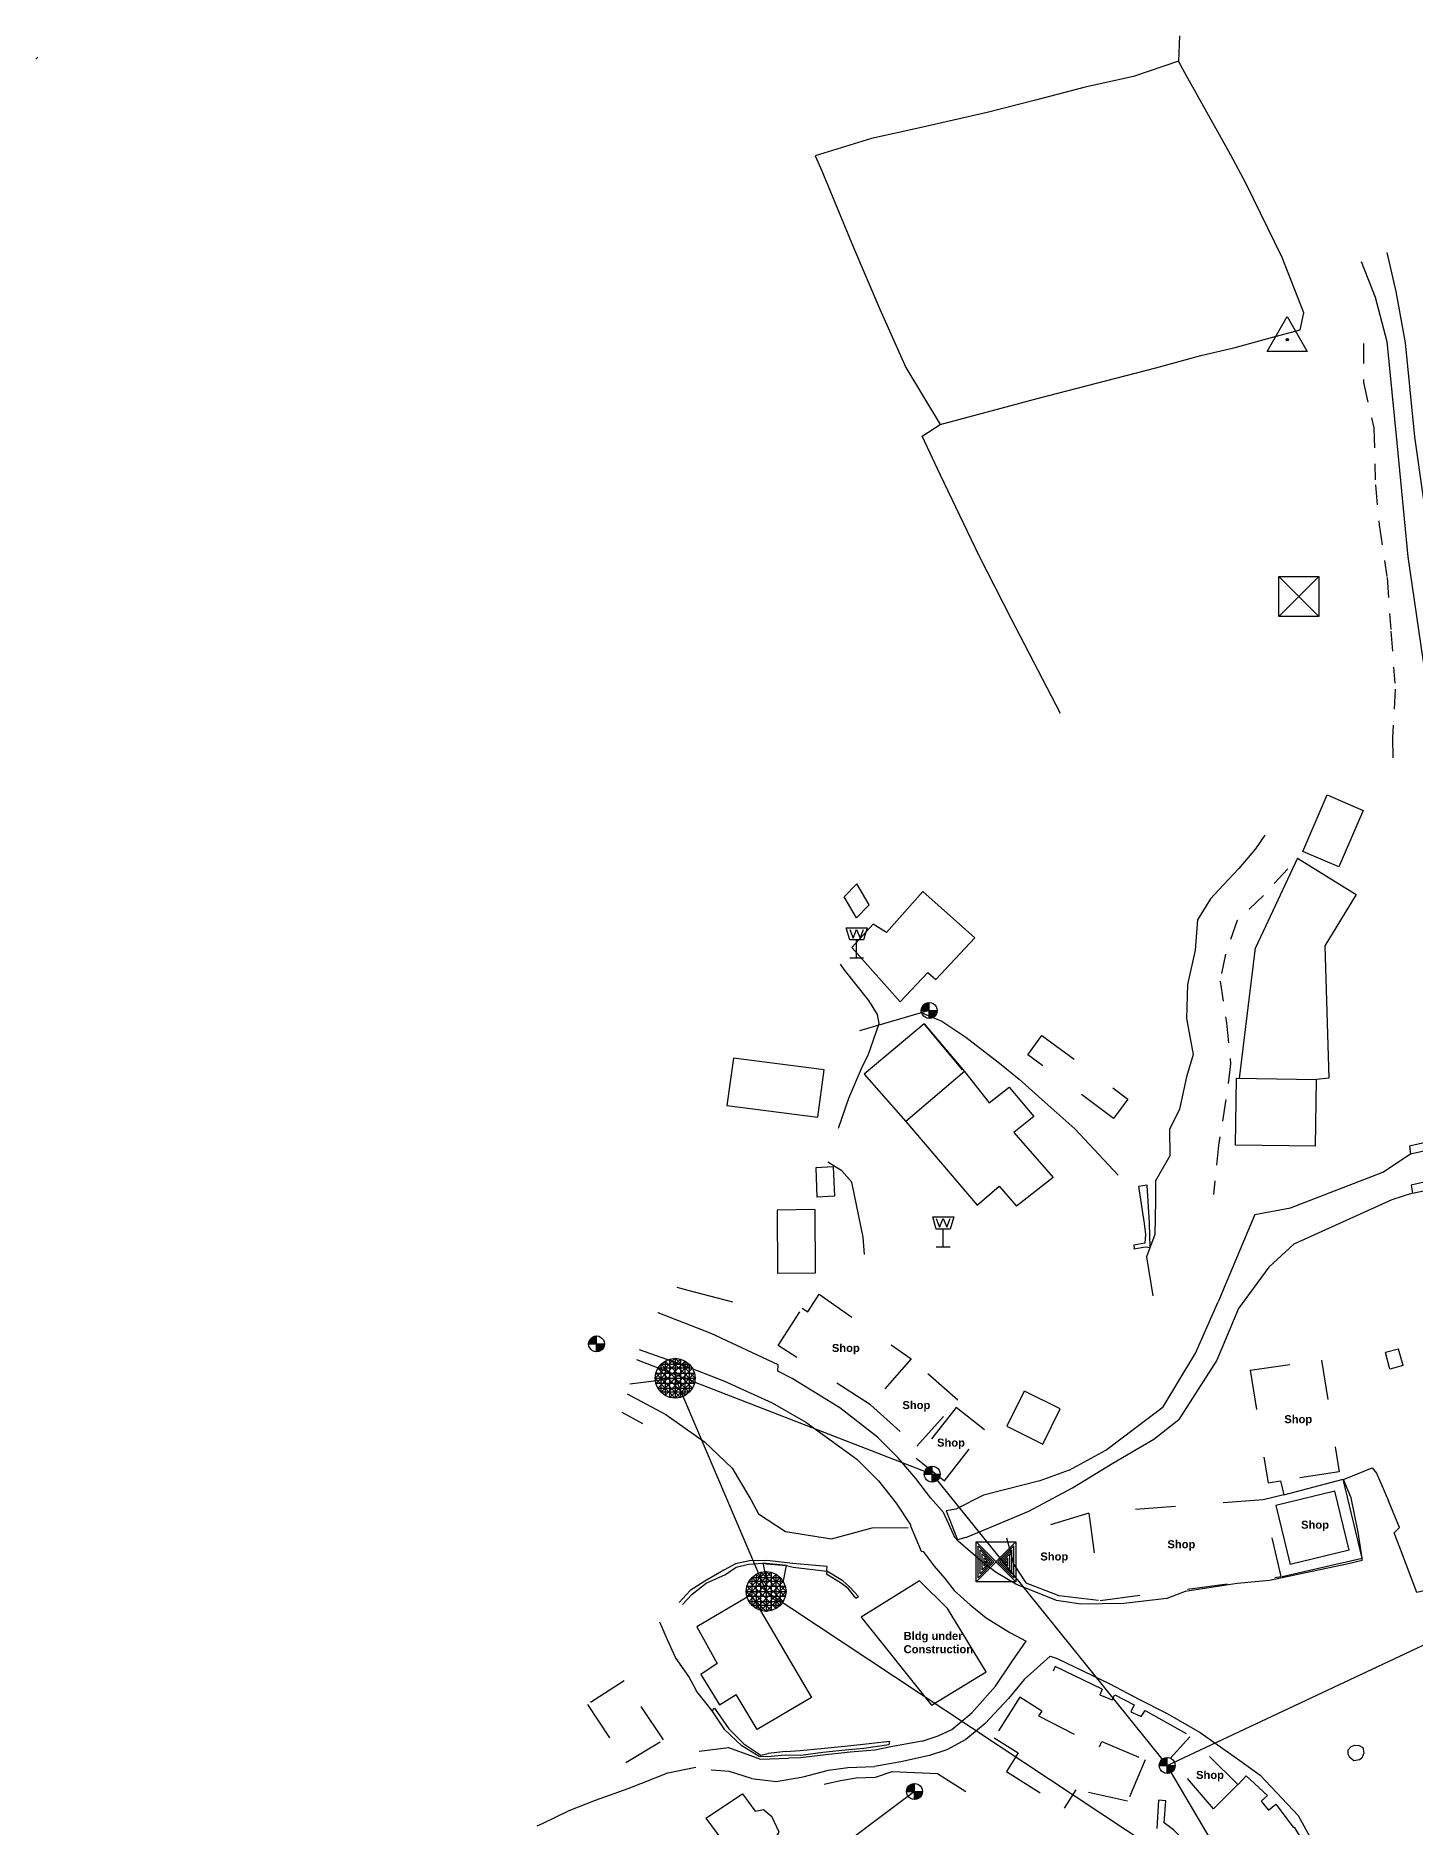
# Model space of a CAD drawing. Extents: x 324241 to 324894, y 3048252 to 3048939.
# Drawn here: x 324283.3 to 324455.8, y 3048715.4 to 3048939.3 of the extents above; entities that cross this region are included whole.
import ezdxf

# ---------------------------------------------------------------- set-up
doc = ezdxf.new("R2010")
doc.units = 0
doc.header["$MEASUREMENT"] = 0
for name, pattern in [('06', [16, 5, -6, 5]), ('89', [0]), ('93', [0]), ('COUNTY_BOUNDARY_1', [15, 2.5, -2, 2, -2, 2, -2, 2.5]), ('FENCE_ON_BOUNDARY_3', [0]), ('GEOGRAPHICAL', [12.5, 4.5, -3.5, 4.5])]:
    doc.linetypes.add(name, pattern=pattern)
for name, color, linetype in [('BENCH_MARK', 255, 'Continuous'), ('BOUNDARY', 255, 'Continuous'), ('BUILDING', 255, 'Continuous'), ('Drainage', 255, 'Continuous'), ('ELECTRIC', 255, 'Continuous'), ('ELECTRIC_POLE', 255, 'Continuous'), ('RELIEF', 255, 'Continuous'), ('ROADFURN', 255, 'Continuous'), ('SEWERAGE', 255, 'Continuous'), ('SURVEY_STATION', 255, 'Continuous'), ('TELECOM', 255, 'Continuous'), ('WATER_TAP', 255, 'Continuous')]:
    doc.layers.add(name, color=color, linetype=linetype)
doc.layers.add('ROAD', color=6, linetype='Continuous', lineweight=30)

# ---------------------------------------------------------------- blocks, each defined once
blk = doc.blocks.new('048')
at = {"color": 0, "linetype": 'Continuous'}
for p, q in [((0, 0.5), (-0.5, 0)), ((-0.5, 0), (-0.48, 0.13)), ((-0.48, -0.13), (-0.5, 0)), ((-0.5, 0), (0.5, 0)), ((-0.48, 0.13), (-0.43, 0.25)), ((0, 0.13), (-0.48, 0.13)), ((-0.43, 0.25), (-0.35, 0.35)), ((-0.43, 0), (-0.43, 0.25)), ((-0.43, 0.25), (0, 0.25)), ((-0.35, 0.35), (-0.25, 0.43)), ((0, 0.35), (-0.35, 0)), ((-0.35, 0), (-0.35, 0.35)), ((-0.35, 0.35), (0, 0.35)), ((-0.25, 0.43), (-0.13, 0.48)), ((-0.25, 0), (-0.25, 0.43)), ((-0.25, 0.43), (0, 0.43)), ((0, 0.25), (-0.25, 0)), ((-0.13, 0.48), (0, 0.5)), ((-0.13, 0.48), (-0.13, 0)), ((-0.13, 0), (0, 0.13)), ((0, 0.5), (0.13, 0.48)), ((0, -0.5), (0, 0.5)), ((0.13, 0), (0, -0.13)), ((0, -0.25), (0.25, 0)), ((0.35, 0), (0, -0.35)), ((0, -0.5), (0.5, 0)), ((0.13, 0.48), (0.25, 0.43)), ((0.13, -0.48), (0.13, 0)), ((0.25, 0.43), (0.35, 0.35)), ((0.25, 0), (0.25, -0.43)), ((0.35, 0.35), (0.43, 0.25)), ((0.35, -0.35), (0.35, 0)), ((0.43, 0.25), (0.48, 0.13)), ((0.43, 0), (0.43, -0.25)), ((0.48, 0.13), (0.5, 0)), ((0.5, 0), (0.48, -0.13)), ((-0.43, -0.25), (-0.48, -0.13)), ((-0.35, -0.35), (-0.43, -0.25)), ((-0.25, -0.43), (-0.35, -0.35)), ((-0.13, -0.48), (-0.25, -0.43)), ((0, -0.5), (-0.13, -0.48)), ((0, -0.13), (0.48, -0.13)), ((0.43, -0.25), (0, -0.25)), ((0, -0.35), (0.35, -0.35)), ((0.25, -0.43), (0, -0.43)), ((0.13, -0.48), (0, -0.5)), ((0.25, -0.43), (0.13, -0.48)), ((0.35, -0.35), (0.25, -0.43)), ((0.43, -0.25), (0.35, -0.35)), ((0.48, -0.13), (0.43, -0.25))]:
    blk.add_line(p, q, dxfattribs=at)
blk = doc.blocks.new('S014')
at = {"color": 0, "linetype": 'Continuous'}
for p, q in [((-0.5, -0.5), (-0.5, 0.5)), ((-0.5, 0.5), (0.5, 0.5)), ((-0.5, -0.5), (0.5, 0.5)), ((0.5, -0.5), (-0.5, 0.5)), ((0.5, 0.5), (0.5, -0.5)), ((-0.45, -0.4), (-0.45, 0.4)), ((-0.45, 0.4), (-0.05, 0)), ((-0.05, 0), (-0.45, -0.4)), ((-0.4, -0.3), (-0.4, 0.3)), ((-0.4, 0.3), (-0.1, 0)), ((-0.1, 0), (-0.4, -0.3)), ((-0.35, -0.2), (-0.35, 0.2)), ((-0.35, 0.2), (-0.15, 0)), ((-0.15, 0), (-0.35, -0.2)), ((-0.3, -0.1), (-0.3, 0.1)), ((-0.3, 0.1), (-0.2, 0)), ((-0.2, 0), (-0.3, -0.1)), ((-0.26, -0.02), (-0.26, 0.02)), ((-0.26, 0.02), (-0.24, 0)), ((-0.24, 0), (-0.26, -0.02)), ((0.45, 0.4), (0.05, 0)), ((0.05, 0), (0.45, -0.4)), ((0.4, 0.3), (0.1, 0)), ((0.1, 0), (0.4, -0.3)), ((0.35, 0.2), (0.15, 0)), ((0.15, 0), (0.35, -0.2)), ((0.3, 0.1), (0.2, 0)), ((0.2, 0), (0.3, -0.1)), ((0.26, 0.02), (0.24, 0)), ((0.24, 0), (0.26, -0.02)), ((0.26, -0.02), (0.26, 0.02)), ((0.3, -0.1), (0.3, 0.1)), ((0.35, -0.2), (0.35, 0.2)), ((0.4, -0.3), (0.4, 0.3)), ((0.45, -0.4), (0.45, 0.4)), ((0.5, -0.5), (-0.5, -0.5))]:
    blk.add_line(p, q, dxfattribs=at)
blk = doc.blocks.new('S038')
at = {"color": 0, "linetype": 'Continuous'}
for p, q in [((-0.5, 0), (0, 0.5)), ((-0.48, -0.13), (0.13, 0.48)), ((-0.25, 0.43), (-0.13, 0.48)), ((-0.13, 0.48), (0, 0.5)), ((-0.13, -0.48), (-0.13, 0.48)), ((-0.13, 0.48), (0.48, -0.13)), ((0, 0.5), (0.13, 0.48)), ((0.5, 0), (0, 0.5)), ((0, 0.5), (0, -0.5)), ((0.13, 0.48), (0.25, 0.43)), ((0.13, 0.48), (0.13, -0.48)), ((-0.5, 0), (-0.48, 0.13)), ((-0.48, -0.13), (-0.5, 0)), ((0, -0.5), (-0.5, 0)), ((-0.5, 0), (0.5, 0)), ((-0.48, 0.13), (-0.43, 0.25)), ((0.13, -0.48), (-0.48, 0.13)), ((-0.48, 0.13), (0.48, 0.13)), ((0.25, 0.43), (-0.43, -0.25)), ((-0.43, 0.25), (-0.35, 0.35)), ((0.43, 0.25), (-0.43, 0.25)), ((-0.43, 0.25), (0.25, -0.43)), ((-0.35, 0.35), (-0.25, 0.43)), ((-0.35, -0.35), (0.35, 0.35)), ((0.35, -0.35), (-0.35, 0.35)), ((-0.35, 0.35), (0.35, 0.35)), ((-0.35, -0.35), (-0.35, 0.35)), ((0.43, -0.25), (-0.25, 0.43)), ((-0.25, 0.43), (-0.25, -0.43)), ((-0.25, -0.43), (0.43, 0.25)), ((0.48, 0.13), (-0.13, -0.48)), ((0, -0.5), (0.5, 0)), ((0.25, 0.43), (0.35, 0.35)), ((0.25, -0.43), (0.25, 0.43)), ((0.35, 0.35), (0.43, 0.25)), ((0.35, 0.35), (0.35, -0.35)), ((0.43, 0.25), (0.48, 0.13)), ((0.48, 0.13), (0.5, 0)), ((0.5, 0), (0.48, -0.13)), ((-0.43, -0.25), (-0.48, -0.13)), ((0.48, -0.13), (-0.48, -0.13)), ((-0.35, -0.35), (-0.43, -0.25)), ((-0.43, -0.25), (0.43, -0.25)), ((-0.25, -0.43), (-0.35, -0.35)), ((0.35, -0.35), (-0.35, -0.35)), ((-0.13, -0.48), (-0.25, -0.43)), ((0.25, -0.43), (0.13, -0.48)), ((0.35, -0.35), (0.25, -0.43)), ((0.43, -0.25), (0.35, -0.35)), ((0.48, -0.13), (0.43, -0.25)), ((0, -0.5), (-0.13, -0.48)), ((0.13, -0.48), (0, -0.5))]:
    blk.add_line(p, q, dxfattribs=at)
blk = doc.blocks.new('035')
at = {"color": 0, "linetype": 'Continuous'}
for p, q in [((-0.5, -0.29), (0, 0.58)), ((0, 0.58), (0.5, -0.29)), ((-0.03, 0), (-0.02, 0.02)), ((-0.02, -0.02), (-0.03, 0)), ((-0.03, 0), (0.03, 0)), ((-0.02, 0.02), (0, 0.03)), ((0.02, 0.02), (-0.02, -0.02)), ((-0.02, 0.02), (0.02, -0.02)), ((0, 0.03), (0.02, 0.02)), ((0, -0.03), (0, 0.03)), ((0.02, 0.02), (0.03, 0)), ((0.03, 0), (0.02, -0.02)), ((0.5, -0.29), (-0.5, -0.29)), ((0, -0.03), (-0.02, -0.02)), ((0.02, -0.02), (0, -0.03))]:
    blk.add_line(p, q, dxfattribs=at)
blk = doc.blocks.new('116')
at = {"color": 0, "linetype": 'Continuous'}
for p, q in [((-0.23, 0.59), (-0.35, 1)), ((-0.35, 1), (0.35, 1)), ((-0.23, 0.94), (-0.12, 0.65)), ((-0.12, 0.65), (0, 0.94)), ((0, 0.94), (0.12, 0.65)), ((0.12, 0.65), (0.23, 0.94)), ((0.35, 1), (0.23, 0.59)), ((0, 0.59), (-0.23, 0.59)), ((-0.23, 0), (0.23, 0)), ((0, 0), (0, 0.59)), ((0.23, 0.59), (0, 0.59))]:
    blk.add_line(p, q, dxfattribs=at)
blk = doc.blocks.new('S004')
at = {"color": 0, "linetype": 'Continuous'}
for p, q in [((-0.5, -0.5), (-0.5, 0.5)), ((-0.5, 0.5), (0.5, 0.5)), ((-0.5, -0.5), (0.5, 0.5)), ((0.5, -0.5), (-0.5, 0.5)), ((0.5, 0.5), (0.5, -0.5)), ((0.5, -0.5), (-0.5, -0.5))]:
    blk.add_line(p, q, dxfattribs=at)

msp = doc.modelspace()

# ---------------------------------------------------------------- linework, layer by layer
at = {"layer": 'BOUNDARY', "color": 3, "linetype": '93'}
for p, q in [((324426.31, 3048939.28, 2575.84), (324426.2, 3048936.11, 2576.56)), ((324283.59, 3048936.61, 2580.96), (324283.34, 3048936.35, 2581.08)), ((324437.19, 3048901.4, 2576.54), (324441.39, 3048902.56, 2576.71)), ((324394.17, 3048889.24, 2576.65), (324396.42, 3048890.73, 2576.42))]:
    msp.add_line(p, q, dxfattribs=at)
at = {"layer": 'BOUNDARY', "color": 3, "linetype": 'Continuous'}
for p, q in [((324439.35, 3048756.94, 2570.59), (324446.79, 3048758.91, 2570.87)), ((324449.14, 3048749.04, 2570.74), (324446.79, 3048758.91, 2570.87)), ((324439.17, 3048746.73, 2570.79), (324449.14, 3048749.04, 2570.74)), ((324377.09, 3048724.88, 2578.13), (324374.88, 3048724.62, 2578.59))]:
    msp.add_line(p, q, dxfattribs=at)
at = {"layer": 'BOUNDARY', "color": 3, "linetype": '93'}
for points in [[(324441.39, 3048902.56, 2576.71), (324441.88, 3048904.67, 2576.61), (324439.16, 3048911.58, 2576.55), (324434.65, 3048920.79, 2576.57), (324432.71, 3048924.43, 2576.37), (324426.97, 3048934.64, 2576.41), (324426.2, 3048936.11, 2576.56), (324420.56, 3048934.2, 2576.84), (324414.52, 3048932.86, 2576.84), (324408.3, 3048931.22, 2576.85), (324402.28, 3048929.69, 2576.91), (324393.86, 3048927.8, 2576.93), (324387.81, 3048926.44, 2577.05), (324380.78, 3048924.3, 2577.21), (324381.6, 3048922.4, 2576.97), (324385.58, 3048912.81, 2576.92), (324388.85, 3048905.14, 2576.88), (324392.12, 3048897.83, 2576.75), (324396.42, 3048890.73, 2576.42), (324408.68, 3048894.02, 2576.7), (324423.35, 3048897.78, 2576.48), (324429, 3048899.32, 2576.47), (324433.26, 3048900.35, 2576.5), (324437.19, 3048901.4, 2576.54)], [(324411.43, 3048854.59, 2575.96), (324405.33, 3048866.4, 2576.19), (324401.29, 3048874.29, 2576.4), (324396.45, 3048884.36, 2576.48), (324394.17, 3048889.24, 2576.65)], [(324383.7, 3048802.79, 2578.01), (324385, 3048806.51, 2577.78), (324386.68, 3048810.52, 2577.77), (324387.39, 3048811.9, 2577.59), (324388.78, 3048815.86, 2577.66), (324388.57, 3048816.99, 2577.7), (324387.47, 3048818.74, 2577.78), (324384.4, 3048822.59, 2577.79), (324383.95, 3048823.29, 2577.82)], [(324386.93, 3048787, 2575.23), (324386.78, 3048789.17, 2575.83), (324385.37, 3048796.04, 2577.03), (324384.09, 3048797.43, 2577.22), (324382.35, 3048798.51, 2577.78)], [(324363.49, 3048782.92, 2575.63), (324364.84, 3048782.54, 2575.59), (324370.42, 3048781.06, 2575.53)]]:
    msp.add_polyline3d(points, dxfattribs=at)
at = {"layer": 'BOUNDARY', "color": 3, "linetype": 'Continuous'}
for points in [[(324465.83, 3048802.04, 2567.07), (324465.73, 3048802.98, 2567.22), (324460.72, 3048801.82, 2567.13), (324455.07, 3048800.52, 2567.37), (324455.18, 3048799.57, 2567.42), (324461, 3048800.88, 2567.06), (324465.83, 3048802.04, 2567.07)], [(324466.18, 3048797.29, 2567.09), (324466.17, 3048798.03, 2567.12), (324461.95, 3048797.21, 2567.24), (324455.3, 3048795.66, 2567.16), (324455.45, 3048794.66, 2567.38), (324461.73, 3048795.98, 2567.15), (324466.18, 3048797.29, 2567.09)], [(324422.27, 3048795.64, 2575.74), (324421.18, 3048795.47, 2576.7), (324421.92, 3048790.88, 2577.8), (324422.09, 3048789.49, 2577.82), (324422, 3048788.4, 2577.75), (324420.62, 3048788.17, 2577.76), (324420.64, 3048787.75, 2577.76), (324420.63, 3048787.7, 2576.92), (324422.08, 3048787.94, 2577.78), (324422.64, 3048787.88, 2575.91), (324422.55, 3048790.91, 2575.48), (324422.27, 3048795.64, 2575.74)], [(324374.74, 3048748.73, 2575.79), (324372.55, 3048748.7, 2575.8), (324370.83, 3048748.34, 2575.95), (324369.37, 3048747.53, 2576), (324366.99, 3048746.18, 2576.17), (324365.13, 3048745, 2576.25), (324363.76, 3048743.48, 2576.41)], [(324364.19, 3048743.26, 2576.43), (324365.41, 3048744.55, 2576.25), (324367.16, 3048745.91, 2576.11), (324369.57, 3048747.02, 2575.97), (324370.91, 3048747.93, 2575.95), (324372.43, 3048748.28, 2575.89), (324374.25, 3048748.41, 2575.8)], [(324374.25, 3048748.41, 2575.8), (324374.71, 3048748.35, 2575.8), (324377.2, 3048748.14, 2575.78), (324378.04, 3048747.93, 2575.76), (324382.24, 3048747.43, 2575.64)], [(324382.24, 3048747.5, 2575.86), (324382.29, 3048748, 2575.88), (324377.98, 3048748.36, 2575.8), (324374.74, 3048748.73, 2575.79)], [(324385.86, 3048744.03, 2575.57), (324386.19, 3048744.26, 2575.57), (324385.06, 3048745.45, 2575.62), (324384.24, 3048746.2, 2575.63), (324382.24, 3048747.43, 2575.64), (324382.17, 3048747.04, 2575.64)], [(324385.86, 3048744.03, 2575.57), (324384.88, 3048745.23, 2575.62), (324384.06, 3048745.89, 2575.64), (324382.17, 3048747.04, 2575.64)], [(324367.89, 3048729.96, 2579.81), (324365.97, 3048732.37, 2579.76), (324365, 3048734.26, 2579.65), (324363.32, 3048736.63, 2579.75), (324362.31, 3048738.84, 2579.33), (324361.35, 3048741.03, 2578.89)], [(324416.66, 3048732.65, 2572.01), (324410.77, 3048735.51, 2571.86), (324410.53, 3048734.94, 2571.83)], [(324416.66, 3048732.65, 2572.01), (324416.38, 3048731.98, 2571.93), (324417.9, 3048731.32, 2571.9), (324418.23, 3048731.98, 2571.97), (324420.64, 3048730.73, 2571.96), (324420.23, 3048729.84, 2571.96), (324421.53, 3048729.24, 2571.93), (324422.04, 3048730.02, 2571.99), (324427.14, 3048727.14, 2571.98)], [(324377.02, 3048724.41, 2578.12), (324374.83, 3048724.22, 2578.55), (324373.79, 3048724.24, 2578.75), (324371.6, 3048725.57, 2579.04), (324369.49, 3048727.59, 2579.62), (324367.89, 3048729.96, 2579.81), (324368.18, 3048730.31, 2579.83), (324369.96, 3048727.7, 2579.59), (324371.87, 3048725.82, 2579.1), (324373.98, 3048724.43, 2578.75), (324374.88, 3048724.62, 2578.59)], [(324389.99, 3048725.73, 2575.71), (324386.85, 3048725.26, 2576.49), (324384.54, 3048725.05, 2576.87), (324381.72, 3048724.76, 2577.17), (324378.97, 3048724.37, 2577.64), (324377.02, 3048724.41, 2578.12)], [(324377.09, 3048724.88, 2578.13), (324378.9, 3048725.01, 2577.63), (324381.54, 3048725.27, 2577.27), (324384.45, 3048725.56, 2576.9), (324386.77, 3048725.79, 2576.51), (324390.05, 3048726.17, 2575.89), (324389.99, 3048725.73, 2575.71)], [(324433.66, 3048720.77, 2571.07), (324434.65, 3048721.86, 2571.01), (324437.32, 3048719.37, 2570.98), (324436.54, 3048718.66, 2571.02), (324437.46, 3048717.57, 2571.04), (324438.38, 3048718.31, 2570.99), (324440.53, 3048715.44, 2570.85), (324440.65, 3048715.44, 2570.1), (324442.49, 3048712.4, 2569.97), (324444.02, 3048709.33, 2569.98), (324444.58, 3048708.04, 2569.95)]]:
    msp.add_polyline3d(points, dxfattribs=at)
at = {"layer": 'BUILDING', "color": 3, "linetype": 'FENCE_ON_BOUNDARY_3'}
for p, q in [((324449.28, 3048842.49, 2570.45), (324446.24, 3048835.43, 2569.58)), ((324441.06, 3048836.52, 2569.65), (324435.83, 3048825.32, 2570.45)), ((324441.06, 3048836.52, 2569.65), (324448.42, 3048831.98, 2569.65)), ((324448.42, 3048831.98, 2569.65), (324444.48, 3048825.58, 2570.45)), ((324444.48, 3048825.58, 2570.45), (324444.98, 3048809.02, 2569.99)), ((324433.83, 3048809, 2569.94), (324435.83, 3048825.32, 2570.45)), ((324444.98, 3048809.02, 2569.99), (324443.43, 3048808.85, 2569.94))]:
    msp.add_line(p, q, dxfattribs=at)
at = {"layer": 'BUILDING', "color": 12, "linetype": 'Continuous'}
for p, q in [((324385.35, 3048825.36, 2577.81), (324391.4, 3048818.55, 2577.41)), ((324391.4, 3048818.55, 2577.41), (324394.87, 3048822.23, 2575.85)), ((324394.39, 3048815.8, 2578.51), (324386.9, 3048809.54, 2577.66)), ((324394.39, 3048815.8, 2578.51), (324386.9, 3048809.54, 2577.66)), ((324394.39, 3048815.8, 2578.51), (324399.46, 3048809.84, 2578.38)), ((324399.46, 3048809.84, 2578.38), (324402.53, 3048805.94, 2578.01)), ((324386.9, 3048809.54, 2577.66), (324392.12, 3048803.59, 2577.94)), ((324443.33, 3048800.53, 2570.42), (324443.43, 3048808.85, 2569.94)), ((324408.12, 3048804.23, 2577.66), (324405.61, 3048802.25, 2577.66)), ((324409.23, 3048763.3, 2571.74), (324411.41, 3048767.69, 2572.39)), ((324447.52, 3048750.03, 2570.81), (324440.16, 3048748.25, 2570.83)), ((324368.8, 3048730.71, 2577.5), (324370.91, 3048732, 2577.5))]:
    msp.add_line(p, q, dxfattribs=at)
at = {"layer": 'BUILDING', "color": 12, "linetype": '06'}
for p, q in [((324387.67, 3048768.19, 2573.41), (324378.5, 3048774.1, 2574.25)), ((324387.67, 3048768.19, 2573.41), (324378.5, 3048774.1, 2574.25)), ((324387.67, 3048768.19, 2573.41), (324393.49, 3048763.02, 2572.65)), ((324414.98, 3048754.66, 2571.32), (324404.69, 3048751.58, 2571.69)), ((324406.37, 3048731.67, 2572.94), (324403.16, 3048726.6, 2572.96)), ((324409.1, 3048729.94, 2573.11), (324406.37, 3048731.67, 2572.94)), ((324416.63, 3048726.13, 2572.64), (324422.02, 3048723.84, 2572.43)), ((324404.69, 3048722.4, 2572.99), (324411.92, 3048717.81, 2573.19)), ((324422.02, 3048723.84, 2572.43), (324419.84, 3048718.69, 2572.53))]:
    msp.add_line(p, q, dxfattribs=at)
at = {"layer": 'BUILDING', "color": 13, "linetype": 'Continuous'}
for p, q in [((324397.15, 3048754.94, 2572.28), (324398.58, 3048751.35, 2572.38)), ((324392.69, 3048753.09, 2572.6), (324394.02, 3048749.93, 2572.47))]:
    msp.add_line(p, q, dxfattribs=at)
at = {"layer": 'BUILDING', "color": 3, "linetype": 'FENCE_ON_BOUNDARY_3'}
msp.add_polyline3d([(324446.24, 3048835.43, 2569.58), (324441.74, 3048837.36, 2569.58), (324444.77, 3048844.43, 2570.45), (324449.28, 3048842.49, 2570.45)], dxfattribs=at)
at = {"layer": 'BUILDING', "color": 12, "linetype": 'Continuous'}
for points in [[(324400.75, 3048826.57, 2575.18), (324394.22, 3048832.35, 2575.56), (324389.69, 3048827.23, 2576.31), (324388.02, 3048828.27, 2576.98), (324385.35, 3048825.36, 2577.81)], [(324394.87, 3048822.23, 2575.85), (324395.84, 3048821.37, 2575.85), (324400.75, 3048826.57, 2575.18)], [(324399.2, 3048810.07, 2578.85), (324394.39, 3048815.8, 2578.51), (324386.9, 3048809.54, 2577.66)], [(324399.2, 3048810.07, 2578.85), (324394.39, 3048815.8, 2578.51), (324386.9, 3048809.54, 2577.66)], [(324381.91, 3048810.07, 2577.58), (324370.55, 3048811.53, 2577.66), (324369.75, 3048805.6, 2577.6), (324381.1, 3048804.14, 2577.59), (324381.91, 3048810.07, 2577.58)], [(324399.46, 3048809.84, 2578.38), (324392.12, 3048803.59, 2577.94), (324401.01, 3048793.17, 2577.92), (324403.78, 3048795.51, 2577.93), (324405.94, 3048793.03, 2577.69)], [(324402.53, 3048805.94, 2578.01), (324405.04, 3048807.92, 2577.81), (324408.12, 3048804.23, 2577.66)], [(324443.33, 3048800.53, 2570.42), (324433.33, 3048800.65, 2570.42), (324433.43, 3048809.01, 2569.94), (324443.43, 3048808.85, 2569.94)], [(324405.61, 3048802.25, 2577.66), (324410.52, 3048796.63, 2577.69), (324405.94, 3048793.03, 2577.69)], [(324383.03, 3048797.93, 2577.24), (324380.84, 3048797.81, 2577.2), (324381, 3048794.17, 2576.11)], [(324383.03, 3048797.93, 2577.24), (324383.19, 3048794.27, 2576.11), (324381, 3048794.17, 2576.11)], [(324380.73, 3048792.63, 2575.88), (324376.01, 3048792.51, 2575.79), (324376.06, 3048784.63, 2575.62)], [(324380.73, 3048792.63, 2575.88), (324380.78, 3048784.66, 2575.62), (324376.06, 3048784.63, 2575.62)], [(324447.52, 3048750.03, 2570.81), (324445.74, 3048757.4, 2570.81), (324438.38, 3048755.62, 2570.83), (324440.16, 3048748.25, 2570.83)], [(324393.8, 3048746.22, 2572.82), (324386.51, 3048741.68, 2572.82), (324395.3, 3048730.67, 2572.61), (324402.14, 3048734.82, 2572.61)], [(324402.14, 3048734.82, 2572.61), (324397.32, 3048742.75, 2572.84), (324393.8, 3048746.22, 2572.82)], [(324372.79, 3048744.46, 2576.02), (324365.97, 3048740.46, 2576.68), (324368.54, 3048735.89, 2576.71), (324366.48, 3048734.52, 2577.6), (324368.8, 3048730.71, 2577.5)], [(324372.79, 3048744.46, 2576.02), (324380.33, 3048731.61, 2576.02), (324373.51, 3048727.61, 2576.68), (324370.91, 3048732, 2577.5)], [(324367.11, 3048716.53, 2580.99), (324371.68, 3048719.59, 2580.63), (324373.26, 3048717.42, 2580.97), (324374.33, 3048717.64, 2580.54), (324375.36, 3048716.74, 2580.61)], [(324367.11, 3048716.53, 2580.99), (324372.9, 3048708.71, 2580.95), (324377.41, 3048711.56, 2580.91), (324375.78, 3048713.98, 2580.92), (324376.27, 3048714.81, 2580.4), (324375.36, 3048716.74, 2580.61)]]:
    msp.add_polyline3d(points, dxfattribs=at)
at = {"layer": 'BUILDING', "color": 12, "linetype": '06'}
for points in [[(324407.35, 3048811.95, 2575.41), (324409.13, 3048814.36, 2575.42), (324419.87, 3048806.41, 2575.41)], [(324419.87, 3048806.41, 2575.41), (324418.08, 3048804, 2575.41), (324407.35, 3048811.95, 2575.41)], [(324378.5, 3048774.1, 2574.25), (324376.14, 3048775.61, 2574.26), (324379.15, 3048780.28, 2574.26), (324379.85, 3048779.83, 2574.26), (324381.27, 3048782.04, 2574.28), (324392.79, 3048773.94, 2573.41)], [(324393.49, 3048763.02, 2572.65), (324398.6, 3048768.77, 2572.65), (324392.79, 3048773.94, 2573.41), (324387.67, 3048768.19, 2573.41)], [(324435.16, 3048772.54, 2570.4), (324444.08, 3048773.8, 2570.29), (324446.29, 3048759.85, 2570.28)], [(324435.16, 3048772.54, 2570.4), (324437.39, 3048758.44, 2570.4), (324438.93, 3048758.72, 2570.28)], [(324411.41, 3048767.69, 2572.39), (324406.91, 3048769.92, 2572.39), (324404.74, 3048765.53, 2571.74), (324409.23, 3048763.3, 2571.74)], [(324401.95, 3048765.07, 2572.62), (324398.4, 3048767.87, 2572.63), (324393.39, 3048761.52, 2572.63), (324396.94, 3048758.72, 2572.62), (324401.95, 3048765.07, 2572.62)], [(324446.29, 3048759.85, 2570.28), (324438.93, 3048758.72, 2570.28), (324439.35, 3048756.94, 2570.59), (324436.77, 3048756.33, 2570.58)], [(324404.69, 3048751.58, 2571.69), (324405.63, 3048748.27, 2571.65), (324407.1, 3048745.97, 2571.69), (324411.22, 3048744.36, 2571.69), (324416.42, 3048743.75, 2571.32), (324439.05, 3048746.73, 2570.77), (324436.77, 3048756.33, 2570.58)], [(324436.77, 3048756.33, 2570.58), (324414.98, 3048754.66, 2571.32), (324416.42, 3048743.75, 2571.32)], [(324361.8, 3048726.33, 2581.44), (324356.91, 3048733.72, 2580.04), (324352.33, 3048730.77, 2581.26), (324357.09, 3048723.5, 2581.41), (324361.8, 3048726.33, 2581.44)], [(324409.1, 3048729.94, 2573.11), (324408.7, 3048729.32, 2573.11), (324416.34, 3048725.45, 2573.1), (324416.63, 3048726.13, 2572.64)], [(324403.16, 3048726.6, 2572.96), (324406.15, 3048724.7, 2572.97), (324404.69, 3048722.4, 2572.99)], [(324433.6, 3048720.75, 2570.78), (324427.62, 3048726.7, 2570.89), (324425.14, 3048724.02, 2571.85)], [(324433.6, 3048720.75, 2570.78), (324430.57, 3048717.7, 2571.89), (324425.14, 3048724.02, 2571.85)], [(324419.84, 3048718.69, 2572.53), (324413.38, 3048720.11, 2572.55), (324411.92, 3048717.81, 2573.19)]]:
    msp.add_polyline3d(points, dxfattribs=at)
at = {"layer": 'Drainage', "color": 5, "linetype": 'Continuous'}
for p, q in [((324435.75, 3048791.98, 2567.75), (324431.17, 3048781.07, 2568.38)), ((324398.36, 3048755.15, 2569.99), (324397.15, 3048754.94, 2572.28)), ((324399.6, 3048751.63, 2570.49), (324398.58, 3048751.35, 2572.38))]:
    msp.add_line(p, q, dxfattribs=at)
for points in [[(324435.75, 3048791.98, 2567.75), (324440.2, 3048792.83, 2567.62), (324451.75, 3048797.26, 2567.42), (324455.18, 3048799.57, 2567.42)], [(324455.45, 3048794.66, 2567.38), (324452.87, 3048793.82, 2567.35), (324440.62, 3048788.26, 2567.72), (324437.5, 3048785.39, 2568.28), (324433.71, 3048780.26, 2568.32), (324431, 3048773.77, 2568.55), (324426.22, 3048766.36, 2569.09)], [(324412.52, 3048760.03, 2569.28), (324417.12, 3048762.54, 2569.24), (324424.28, 3048767.94, 2569.09), (324428.32, 3048774.65, 2568.55), (324431.17, 3048781.07, 2568.38)], [(324357.27, 3048769.56, 2572.5), (324362.11, 3048766.99, 2572.5), (324366.95, 3048763.56, 2572.38)], [(324399.6, 3048751.63, 2570.49), (324403.1, 3048753.1, 2570.15), (324407.5, 3048754.93, 2570.05), (324412.94, 3048757.85, 2569.54), (324417.97, 3048760.93, 2569.24), (324423.11, 3048763.93, 2569.17), (324426.22, 3048766.36, 2569.09)], [(324366.95, 3048763.56, 2572.38), (324370.4, 3048760.27, 2572.38), (324372.71, 3048756.38, 2571.86), (324373.67, 3048754.59, 2571.9), (324377.08, 3048752.38, 2571.45), (324382.82, 3048751.46, 2571.35), (324387.9, 3048752.82, 2571.27), (324392.38, 3048752.89, 2571.12)], [(324412.52, 3048760.03, 2569.28), (324408.87, 3048758.7, 2569.69), (324401.83, 3048756.93, 2570.38), (324398.36, 3048755.15, 2569.99)]]:
    msp.add_polyline3d(points, dxfattribs=at)
at = {"layer": 'Drainage', "color": 9, "linetype": 'Continuous'}
msp.add_polyline3d([(324359.24, 3048765.84, 2572.62), (324356.63, 3048767.24, 2572.68)], dxfattribs=at)
at = {"layer": 'ELECTRIC', "color": 12, "linetype": 'Continuous'}
for p, q in [((324395.04, 3048817.49, 2577.55), (324386.31, 3048814.94, 2577.62)), ((324393.19, 3048719.88, 2577.96), (324371.12, 3048703.38, 2584.1))]:
    msp.add_line(p, q, dxfattribs=at)
for points in [[(324358.45, 3048773.87, 2575.49), (324395.41, 3048759.54, 2572.6), (324424.79, 3048723.14, 2572.42), (324457.33, 3048738.43, 2569.29), (324487.09, 3048752.36, 2569.57)], [(324447.25, 3048625.95, 2575.12), (324443.33, 3048656.93, 2574.47), (324438.14, 3048700.44, 2574.29), (324424.79, 3048723.14, 2572.42)]]:
    msp.add_polyline3d(points, dxfattribs=at)
at = {"layer": 'RELIEF', "color": 2, "linetype": 'COUNTY_BOUNDARY_1'}
for points in [[(324449.32, 3048900.83, 2567.68), (324449.33, 3048895.94, 2567.72), (324450.61, 3048890.3, 2567.5), (324450.81, 3048883.16, 2567.49), (324451.27, 3048878.16, 2567.46), (324452.28, 3048871.58, 2567.35), (324452.75, 3048864.87, 2567.34), (324453.29, 3048857.65, 2567.48), (324452.96, 3048851.54, 2567.62), (324452.99, 3048847.2, 2567.53)], [(324439.85, 3048835.18, 2569.76), (324436.82, 3048831.85, 2569.65), (324433.54, 3048828.72, 2569.76), (324432.06, 3048824.54, 2569.63), (324431.41, 3048821.13, 2569.76), (324432.19, 3048815.94, 2569.67), (324432.71, 3048810.83, 2569.53), (324432.09, 3048806.12, 2569.68), (324431.18, 3048800.66, 2569.89), (324430.59, 3048794.5, 2570.14)]]:
    msp.add_polyline3d(points, dxfattribs=at)
at = {"layer": 'RELIEF', "color": 2, "linetype": '89'}
for points in [[(324436.98, 3048839.38, 2574.78), (324435.82, 3048837.69, 2574.73), (324433.74, 3048835.23, 2574.24), (324431.79, 3048833.15, 2573.74), (324430.18, 3048831.42, 2573.52), (324428.59, 3048828.81, 2573.56), (324428.27, 3048825, 2573.18), (324427.33, 3048820.72, 2573.53), (324427.2, 3048816.48, 2574.02), (324428.04, 3048812, 2573.92), (324427.19, 3048809.2, 2574.48), (324426.3, 3048805.16, 2574.31), (324425.05, 3048802.62, 2574.87), (324425.12, 3048799.32, 2574.89), (324423.33, 3048796.21, 2575.84), (324423.3, 3048793.75, 2575.36)], [(324393.92, 3048817.27, 2577.65), (324396.62, 3048816.13, 2577.62), (324399.59, 3048814.16, 2577.78), (324403.82, 3048810.89, 2577.71), (324406.29, 3048808.88, 2577.77), (324409.5, 3048806.04, 2577.63), (324413.22, 3048802.7, 2578.02), (324418.64, 3048796.91, 2578.23)], [(324423.3, 3048793.75, 2575.36), (324423.25, 3048789.5, 2575.63), (324422.21, 3048786.69, 2576.43), (324422.99, 3048781.83, 2575.94)], [(324381.89, 3048720.79, 2578.7), (324383.94, 3048721.24, 2578.53), (324385.88, 3048721.59, 2578.4), (324388.33, 3048721.66, 2578), (324390.41, 3048722.37, 2577.97), (324396.07, 3048722.13, 2577.59), (324399.6, 3048719.89, 2577.73)]]:
    msp.add_polyline3d(points, dxfattribs=at)
at = {"layer": 'ROAD', "color": 6, "linetype": 'Continuous', "lineweight": 30}
msp.add_line((324378.96, 3048724.07, 2577.38), (324377.44, 3048724.06, 2577.73), dxfattribs=at)
for points in [[(324449.05, 3048911.06, 2567.54), (324450.78, 3048906.62, 2567.56), (324452.25, 3048901.1, 2567.67), (324453.49, 3048888.41, 2567.58), (324454.86, 3048874.19, 2567.39), (324456.8, 3048861.05, 2567.54), (324459.19, 3048850.95, 2567.58), (324462.51, 3048840.03, 2567.62), (324465.66, 3048830.96, 2567.81), (324467.79, 3048824.18, 2568.09), (324468.45, 3048819.98, 2568.09)], [(324471.08, 3048821.12, 2568.21), (324470.31, 3048824.05, 2568.24), (324468.22, 3048831.5, 2567.93), (324464.78, 3048842.02, 2567.63), (324461.98, 3048851.59, 2567.66), (324459.7, 3048861.73, 2567.61), (324457.82, 3048874.5, 2567.46), (324455.76, 3048889.16, 2567.62), (324454.56, 3048900.9, 2567.77), (324453.4, 3048907.31, 2567.73), (324452.27, 3048912.19, 2567.67)], [(324449.17, 3048748.75, 2569.83), (324447.23, 3048748.29, 2569.99), (324437.56, 3048746.24, 2570.43), (324433.53, 3048745.87, 2570.6), (324427.02, 3048744.87, 2570.91), (324424.72, 3048744.01, 2570.96), (324419.37, 3048743.38, 2571.08), (324413.98, 3048743.31, 2570.33), (324410.93, 3048743.75, 2570.45), (324405.88, 3048745.78, 2571.47), (324403.4, 3048747.24, 2571.76), (324401.72, 3048748.52, 2571.97), (324400.78, 3048749.33, 2572.1), (324398.65, 3048751.16, 2572.36), (324398.22, 3048751.63, 2572.49), (324397.48, 3048753.29, 2572.51), (324396.82, 3048754.75, 2572.51), (324395.24, 3048756.53, 2572.57), (324393.35, 3048759, 2572.69), (324391.1, 3048761.61, 2572.77), (324388.58, 3048764.17, 2572.98), (324383.85, 3048767.83, 2573.35), (324377.88, 3048771.51, 2573.93), (324376.12, 3048772.41, 2574.15), (324376.16, 3048773.22, 2574.2), (324367.77, 3048777.1, 2574.99), (324361.15, 3048779.68, 2575.57), (324361.11, 3048779.7, 2575.58)], [(324358.79, 3048775.11, 2575.52), (324364.32, 3048773.15, 2574.98), (324369.43, 3048771.14, 2574.42), (324375.38, 3048768.45, 2573.76), (324379.62, 3048766.03, 2573.32), (324385.97, 3048761.41, 2572.76), (324388.71, 3048758.71, 2572.65), (324390.9, 3048755.92, 2572.58), (324392.7, 3048753.22, 2572.57), (324392.69, 3048753.09, 2572.6)], [(324449.17, 3048748.75, 2569.83), (324449.14, 3048749.04, 2570.74), (324448.66, 3048752.28, 2569.82), (324447.79, 3048756.58, 2569.86), (324446.84, 3048758.87, 2570.04), (324450.39, 3048760.32, 2569.88)], [(324450.39, 3048760.32, 2569.88), (324450.96, 3048759.66, 2569.95), (324452.43, 3048756.22, 2569.79)], [(324453.15, 3048752.19, 2569.82), (324453.82, 3048752.88, 2569.76), (324452.43, 3048756.22, 2569.79)], [(324475.4, 3048750.9, 2569.33), (324473.46, 3048750.15, 2569.57), (324471.27, 3048749.01, 2569.42), (324462.51, 3048746.23, 2569.74), (324455.97, 3048744.75, 2569.81), (324454, 3048750.03, 2569.92), (324453.15, 3048752.19, 2569.82)], [(324394.02, 3048749.93, 2572.47), (324394.28, 3048749.88, 2572.52), (324395.67, 3048748.05, 2572.36), (324397, 3048746.49, 2572.21), (324398.14, 3048745.02, 2572), (324400.17, 3048743.2, 2571.85), (324402.15, 3048741.59, 2571.68), (324405.12, 3048739.77, 2571.55), (324407.17, 3048738.65, 2571.48)], [(324394.13, 3048726.19, 2574.77), (324396.16, 3048726.85, 2574.38), (324397.85, 3048727.63, 2574.01), (324400.34, 3048729.7, 2573.34), (324403.31, 3048733.05, 2572.5), (324405.34, 3048736.09, 2571.9), (324407.17, 3048738.65, 2571.48)], [(324410.17, 3048736.81, 2571.36), (324406.91, 3048733.88, 2571.99), (324404.96, 3048731.5, 2572.52), (324402.01, 3048728.38, 2573.34), (324399.59, 3048726.39, 2574.11), (324397.24, 3048725.07, 2574.38), (324395.06, 3048724.39, 2574.73), (324391.47, 3048723.61, 2575.42), (324388.21, 3048723.01, 2576.04)], [(324410.17, 3048736.81, 2571.36), (324411.03, 3048736.49, 2571.33), (324417.6, 3048733.35, 2571.09), (324421.25, 3048731.42, 2570.81), (324424.77, 3048729.65, 2570.68), (324428.92, 3048727.25, 2570.51), (324433.85, 3048723.77, 2570.29), (324436.41, 3048721.92, 2570.32)], [(324366.29, 3048724.94, 2579.75), (324369.94, 3048725.4, 2579.21), (324373.93, 3048723.92, 2578.32), (324377.44, 3048724.06, 2577.73)], [(324394.13, 3048726.19, 2574.77), (324390.22, 3048725.45, 2575.48), (324388.23, 3048725.05, 2575.85), (324385.16, 3048724.78, 2576.43), (324382.11, 3048724.47, 2576.88), (324378.96, 3048724.07, 2577.38)], [(324447.77, 3048725.52, 2569.8), (324448.23, 3048725.69, 2569.78), (324448.8, 3048725.65, 2569.76), (324449.25, 3048725.37, 2569.73), (324449.37, 3048724.73, 2569.73), (324449.11, 3048724.05, 2569.71), (324448.81, 3048723.83, 2569.72), (324448.12, 3048723.72, 2569.78), (324447.61, 3048724.15, 2569.82), (324447.42, 3048724.53, 2569.81), (324447.42, 3048725.07, 2569.82), (324447.77, 3048725.52, 2569.8)], [(324372.81, 3048721.52, 2578.55), (324370.06, 3048722.4, 2579.09), (324367.77, 3048722.54, 2579.55)], [(324372.81, 3048721.52, 2578.55), (324375.9, 3048721.14, 2577.92), (324379.26, 3048721.71, 2577.39), (324382.43, 3048722.54, 2576.89), (324384.86, 3048722.89, 2576.5), (324388.21, 3048723.01, 2576.04)], [(324436.41, 3048721.92, 2570.32), (324441.15, 3048716.9, 2569.98), (324445.47, 3048708.97, 2569.5)]]:
    msp.add_polyline3d(points, dxfattribs=at)
at = {"layer": 'ROAD', "color": 16, "linetype": 'Continuous'}
for points in [[(324346.01, 3048715.58, 2583.71), (324346.76, 3048715.93, 2583.55), (324350.01, 3048717.49, 2582.84), (324353.31, 3048718.81, 2582.15), (324357.41, 3048720.26, 2581.41), (324362.34, 3048722.22, 2580.4), (324365.84, 3048722.94, 2579.73)], [(324425.64, 3048710.41, 2577.74), (324428.57, 3048712.12, 2577.04), (324425.57, 3048715.1, 2576.03), (324424.4, 3048715.96, 2575.35), (324424.6, 3048718.7, 2573.76), (324423.69, 3048718.79, 2573.75), (324423.48, 3048715.27, 2575.5)]]:
    msp.add_polyline3d(points, dxfattribs=at)
at = {"layer": 'SEWERAGE', "color": 3, "linetype": 'GEOGRAPHICAL'}
for points in [[(324385.95, 3048829.07, 2576.12), (324384.38, 3048831.69, 2576.1), (324385.97, 3048833.31, 2575.58)], [(324385.95, 3048829.07, 2576.12), (324387.54, 3048830.69, 2576.12), (324385.97, 3048833.31, 2575.58)], [(324454.27, 3048773.13, 2569.52), (324453.71, 3048775.17, 2569.59), (324452.06, 3048774.75, 2569.64)], [(324454.27, 3048773.13, 2569.52), (324452.63, 3048772.68, 2569.64), (324452.06, 3048774.75, 2569.64)], [(324376.8, 3048746.21, 2575.75), (324377.2, 3048748.14, 2575.78), (324374.25, 3048748.41, 2575.8), (324374.73, 3048746.14, 2575.77), (324376.8, 3048746.21, 2575.75)]]:
    msp.add_polyline3d(points, dxfattribs=at)
at = {"layer": 'TELECOM', "color": 16, "linetype": 'Continuous'}
msp.add_line((324363.27, 3048771.52, 2575.01), (324374.64, 3048744.89, 2575.44), dxfattribs=at)
for points in [[(324357.61, 3048770.81, 2574.75), (324363.27, 3048771.52, 2575.01)], [(324374.64, 3048744.89, 2575.44), (324429.34, 3048708.68, 2577.84), (324436.19, 3048671.23, 2577.78)]]:
    msp.add_polyline3d(points, dxfattribs=at)

# ---------------------------------------------------------------- block references
at = {"layer": 'BENCH_MARK', "color": 13, "xscale": 5, "yscale": 5, "zscale": 5}
msp.add_blockref('S004', (324441.22, 3048869.21, 2576.24), dxfattribs=at)
at = {"layer": 'ELECTRIC', "color": 12, "xscale": 2, "yscale": 2, "zscale": 5}
for p in [(324353.45, 3048775.81, 2575.88), (324395.41, 3048759.54, 2572.6), (324424.79, 3048723.14, 2572.42), (324393.19, 3048719.88, 2577.96)]:
    msp.add_blockref('048', p, dxfattribs=at)
at = {"layer": 'ELECTRIC_POLE', "color": 12, "xscale": 2, "yscale": 2, "zscale": 5}
msp.add_blockref('048', (324395.04, 3048817.49, 2577.55), dxfattribs=at)
at = {"layer": 'ROADFURN', "color": 12, "xscale": 5, "yscale": 5, "zscale": 5}
msp.add_blockref('S014', (324403.38, 3048748.57, 2572.03), dxfattribs=at)
at = {"layer": 'SURVEY_STATION', "color": 13, "xscale": 5, "yscale": 5, "zscale": 5}
msp.add_blockref('035', (324439.79, 3048901.3, 2576.64), dxfattribs=at)
at = {"layer": 'TELECOM', "color": 16, "xscale": 5, "yscale": 5, "zscale": 5}
for p in [(324363.27, 3048771.52, 2575.01), (324374.64, 3048744.89, 2575.44)]:
    msp.add_blockref('S038', p, dxfattribs=at)
at = {"layer": 'WATER_TAP', "color": 9, "xscale": 3.75, "yscale": 3.75, "zscale": 3.75}
for p in [(324385.96, 3048824.08, 2578.07), (324396.78, 3048787.96, 2577.63)]:
    msp.add_blockref('116', p, dxfattribs=at)

# ---------------------------------------------------------------- texts
at = {"layer": 'Drainage', "linetype": 'Continuous', "lineweight": 0, "char_height": 1, "attachment_point": 1}
for s, insert, width in [('{\\f@Arial Unicode MS|b1|i0|c0|p34;\\C231;Shop}', (324382.86, 3048775.81), 4.1366), ('{\\f@Arial Unicode MS|b1|i0|c0|p34;\\C231;Shop}', (324391.68, 3048768.67), 4.1366), ('{\\f@Arial Unicode MS|b1|i0|c0|p34;\\C231;Shop}', (324439.42, 3048766.91), 4.1366), ('{\\f@Arial Unicode MS|b1|i0|c0|p34;\\C231;Shop}', (324396.01, 3048763.98), 4.1366), ('{\\f@Arial Unicode MS|b1|i0|c0|p34;\\C231;Shop}', (324441.52, 3048753.72), 4.1366), ('{\\f@Arial Unicode MS|b1|i0|c0|p34;\\C231;Shop}', (324408.92, 3048749.75), 4.1366), ('{\\f@Arial Unicode MS|b1|i0|c0|p34;\\C231;Shop}', (324424.81, 3048751.28), 4.1366), ('{\\f@Arial Unicode MS|b1|i0|c0|p34;\\C231;Bldg under Construction}', (324391.83, 3048739.83, 2567.93), 11.5595), ('{\\f@Arial Unicode MS|b1|i0|c0|p34;\\C231;Shop}', (324428.39, 3048722.45), 4.1366)]:
    msp.add_mtext(s, dxfattribs=dict(at, insert=insert, width=width))

doc.saveas('drawing.dxf')
